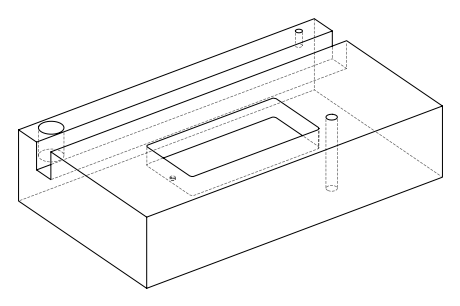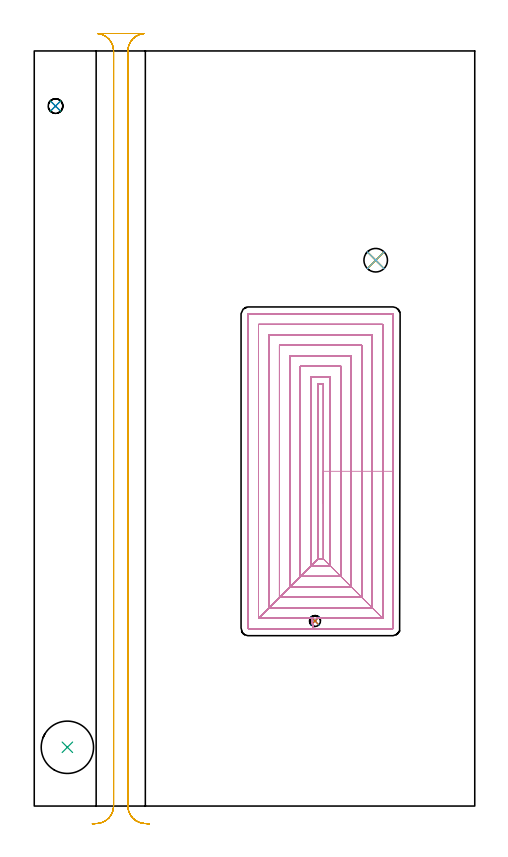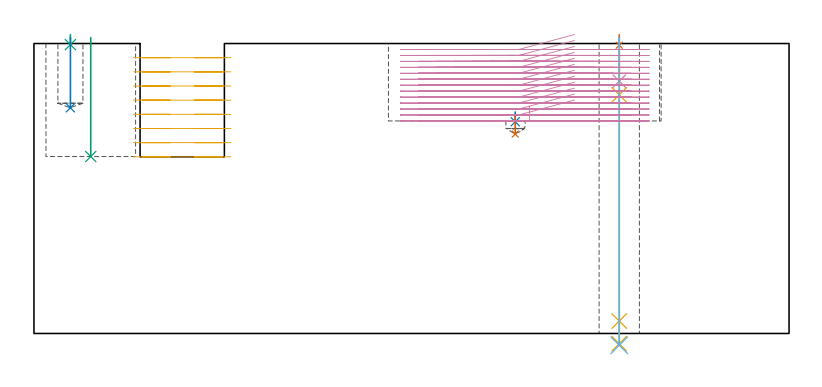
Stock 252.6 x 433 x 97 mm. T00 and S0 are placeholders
(PLAN: 11 operations, 8 tool changes, 95.5 min)
(1 SPOT_DRILL | STEP1HOLE | NXT0321_9005460120000 | 0.03 min | 2 mm3)
(2 SPOT_DRILL_1 | STEP1POCKET | NXT0321_9005460120000 | 0.03 min | 2793 mm3)
(3 SPOT_DRILL_2 | STEP1POCKET_1 | NXT0321_9005460120000 | 0.03 min | 1 mm3)
(4 DRILL_BLIND_HOLE_INTO_CENTER | STEP1HOLE | NXT0301_055 | 0.06 min | 635 mm3)
(5 GUN_DRILL_THROUGH_HOLE | STEP1HOLE | UGT0307_005 | 0.48 min | 4588 mm3)
(6 DRILL_TO_ENLARGE_THROUGH_HOLE | STEP1HOLE | NXT0301_102 | 0.41 min | 8615 mm3)
(7 DRILL_BLIND_HOLE_INTO_CENTER_1 | STEP1POCKET | UGT0301_185 | 0.03 min | 111 mm3)
(8 DRILL_BLIND_HOLE_INTO_CENTER_2 | STEP1POCKET_1 | NXT0301_055 | 0.1 min | 1125 mm3)
(9 INDEXABLE_INSERT_DRILL_BLIND_HOLE_FROM_SOLID | STEP1POCKET_2 | UGT0302_009 | 0.16 min | 26694 mm3)
(10 MILL_RECTANGULAR_POCKET | POCKET_RECTANGULAR_STRAIGHT | NXT0201_009 | Follow Part, ap 2, ae 75% | 78.71 min | 442108 mm3)
(11 MILL_RECTANGULAR_SLOT | SLOT_RECTANGULAR | UGT0201_094 | Follow Part, ap 5, ae 75% | 15.46 min | 462794 mm3)
(TOOL NXT0321_9005460120000 | NC Spot Drill, 142deg, 12mm, Carbide, Uncoated | D12 PA142 FL30 Z2)
(TOOL NXT0301_055 | Carbide Drill 8.4mm [860.1-0840-042A1-MM 2214] | D8.4 PA140 FL61 Z2)
(TOOL UGT0307_005 | Gun Drill 8.3 mm | D8.3 PA130 FL24 Z1)
(TOOL NXT0301_102 | Carbide Drill 13.5mm [860.1-1350-108A1-MM 2214] | D13.5 PA140 FL123 Z2)
(TOOL UGT0301_185 | Twist Drill 6.3 mm | D6.3 PA118 FL61 Z2)
(TOOL UGT0302_009 | Indexable Insert Drill 30mm | D30 PA180 FL50 Z2)
(TOOL NXT0201_009 | ENDMILL 8mm [2P460-0800-NA 1630] | D8 FL26 Z6)
(TOOL UGT0201_094 | End mill 20 mm | D20 FL38 Z4)
(OP 1 SPOT_DRILL)
G17 G21 G94 G90
T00 M6
G54
G17 G0 G90 X195.8 Y313. S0 M3
G43 Z107. H0
G94 G81 G98 Z96.419 F250. R100.
G80
M5
M2
(OP 2 SPOT_DRILL_1)
G17 G21 G94 G90
T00 M6
G54
G17 G0 G90 X161. Y106.1 S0 M3
G43 Z107. H0
G94 G81 G98 Z70.829 F250. R74.1
G80
M5
M2
(OP 3 SPOT_DRILL_2)
G17 G21 G94 G90
T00 M6
G54
G17 G0 G90 X12.2 Y401.4 S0 M3
G43 Z107. H0
G94 G81 G98 Z96.638 F250. R100.
G80
M5
M2
(OP 4 DRILL_BLIND_HOLE_INTO_CENTER)
G17 G21 G94 G90
T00 M6
G54
G17 G0 G90 X195.8 Y313. S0 M3
G43 Z107. H1
G94 G81 G98 Z84.4 F250. R99.
G80
M5
M2
(OP 5 GUN_DRILL_THROUGH_HOLE)
G17 G21 G94 G90
T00 M6
G54
G17 G0 G90 X195.8 Y313. M8
G43 Z107. H0
Z94.517
S716 M3
G94 G1 Z79.825 F125. M26
G4 X.084
Z4.15 F250.
G4 X.084
Z-3.435 F125.
G4 X.084
M5
M9
G0 Z94.517
Z107.
M2
(OP 6 DRILL_TO_ENLARGE_THROUGH_HOLE)
G17 G21 G94 G90
T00 M6
G54
G17 G0 G90 X195.8 Y313. S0 M3
G43 Z107. H1
G94 G73 G98 Z-3.957 F250. Q12.62 R99.
G80
M5
M2
(OP 7 DRILL_BLIND_HOLE_INTO_CENTER_1)
G17 G21 G94 G90
T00 M6
G54
G17 G0 G90 X161. Y106.1 S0 M3
G43 Z107. H0
G94 G81 G98 Z66.7 F250. R73.1
G80
M5
M2
(OP 8 DRILL_BLIND_HOLE_INTO_CENTER_2)
G17 G21 G94 G90
T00 M6
G54
G17 G0 G90 X12.2 Y401.4 S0 M3
G43 Z107. H1
G94 G81 G98 Z75.5 F250. R99.
G80
M5
M2
(OP 9 INDEXABLE_INSERT_DRILL_BLIND_HOLE_FROM_SOLID)
G17 G21 G94 G90
T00 M6
G54
G17 G0 G90 X19. Y33.7 S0 M3
G43 Z107. H0
G94 G81 G98 Z59.2 F250. R99.
G80
M5
M2
(OP 10 MILL_RECTANGULAR_POCKET)
G17 G21 G94 G90
T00 M6
G54
G17 G0 G90 X180.818 Y107.7 S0 M3
G43 Z107. H1
Z100.
G94 G1 X162.187 Z95.008 F250.
X199.8 F500.
X165.8 Y141.7
Y242.2
X162.6
Y141.7
X165.8
X169.8 Y137.7
Y246.2
X158.6
Y137.7
X169.8
X175.8 Y131.7
Y252.2
X152.6
Y131.7
X175.8
X181.8 Y125.7
Y258.2
X146.6
Y125.7
X181.8
X187.8 Y119.7
Y264.2
X140.6
Y119.7
X187.8
X193.8 Y113.7
Y270.2
X134.6
Y113.7
X193.8
X199.8 Y107.7
Y276.2
X128.6
Y107.7
X159.821
X159.76 Y107.654
X159.434 Y107.326
X159.266 Y107.074
G3 X159.226 Y105.204 R2.057
X159.457 Y104.834 R2.057
G1 X159.787 Y104.514
X159.821 Y104.492
Y101.7
X205.6
G3 X205.8 Y101.9 R0.2
G1 Y282.
G3 X205.6 Y282.2 R0.2
G1 X122.8
G3 X122.6 Y282. R0.2
G1 Y101.9
G3 X122.8 Y101.7 R0.2
G1 X159.821
X160.821
G0 X180.818 Y107.7 Z98.008
G1 X162.187 Z93.015 F250.
X199.8 F500.
Y276.2
X128.6
Y107.7
X162.6 Y141.7
X165.8
Y242.2
X162.6
Y141.7
X158.6 Y137.7
X169.8
Y246.2
X158.6
Y137.7
X152.6 Y131.7
X175.8
Y252.2
X152.6
Y131.7
X146.6 Y125.7
X181.8
Y258.2
X146.6
Y125.7
X140.6 Y119.7
X187.8
Y264.2
X140.6
Y119.7
X134.6 Y113.7
X193.8
Y270.2
X134.6
Y113.7
X128.6 Y107.7
X159.821
X159.76 Y107.654
X159.434 Y107.326
X159.266 Y107.074
G3 X159.457 Y104.834 R2.057
G1 X159.787 Y104.514
X159.821 Y104.492
Y101.7
X205.6
G3 X205.8 Y101.9 R0.2
G1 Y282.
G3 X205.6 Y282.2 R0.2
G1 X122.8
G3 X122.6 Y282. R0.2
G1 Y101.9
G3 X122.8 Y101.7 R0.2
G1 X159.821
X160.821
G0 X180.818 Y107.7 Z96.015
G1 X162.187 Z91.023 F250.
X199.8 F500.
Y276.2
X128.6
Y107.7
X162.6 Y141.7
X165.8
Y242.2
X162.6
Y141.7
X158.6 Y137.7
X169.8
Y246.2
X158.6
Y137.7
X152.6 Y131.7
X175.8
Y252.2
X152.6
Y131.7
X146.6 Y125.7
X181.8
Y258.2
X146.6
Y125.7
X140.6 Y119.7
X187.8
Y264.2
X140.6
Y119.7
X134.6 Y113.7
X193.8
Y270.2
X134.6
Y113.7
X128.6 Y107.7
X159.821
X159.76 Y107.654
X159.434 Y107.326
X159.266 Y107.074
G3 X159.457 Y104.834 R2.057
G1 X159.787 Y104.514
X159.821 Y104.492
Y101.7
X205.6
G3 X205.8 Y101.9 R0.2
G1 Y282.
G3 X205.6 Y282.2 R0.2
G1 X122.8
G3 X122.6 Y282. R0.2
G1 Y101.9
G3 X122.8 Y101.7 R0.2
G1 X159.821
X160.821
G0 X180.818 Y107.7 Z94.023
G1 X162.187 Z89.031 F250.
X199.8 F500.
Y276.2
X128.6
Y107.7
X162.6 Y141.7
X165.8
Y242.2
X162.6
Y141.7
X158.6 Y137.7
X169.8
Y246.2
X158.6
Y137.7
X152.6 Y131.7
X175.8
Y252.2
X152.6
Y131.7
X146.6 Y125.7
X181.8
Y258.2
X146.6
Y125.7
X140.6 Y119.7
X187.8
Y264.2
X140.6
Y119.7
X134.6 Y113.7
X193.8
Y270.2
X134.6
Y113.7
X128.6 Y107.7
X159.821
X159.76 Y107.654
X159.434 Y107.326
X159.266 Y107.074
G3 X159.457 Y104.834 R2.057
G1 X159.787 Y104.514
X159.821 Y104.492
Y101.7
X205.6
G3 X205.8 Y101.9 R0.2
G1 Y282.
G3 X205.6 Y282.2 R0.2
G1 X122.8
G3 X122.6 Y282. R0.2
G1 Y101.9
G3 X122.8 Y101.7 R0.2
G1 X159.821
X160.821
G0 X180.818 Y107.7 Z92.031
G1 X162.187 Z87.038 F250.
X199.8 F500.
Y276.2
X128.6
Y107.7
X162.6 Y141.7
X165.8
Y242.2
X162.6
Y141.7
X158.6 Y137.7
X169.8
Y246.2
X158.6
Y137.7
X152.6 Y131.7
X175.8
Y252.2
X152.6
Y131.7
X146.6 Y125.7
X181.8
Y258.2
X146.6
Y125.7
X140.6 Y119.7
X187.8
Y264.2
X140.6
Y119.7
X134.6 Y113.7
X193.8
Y270.2
X134.6
Y113.7
X128.6 Y107.7
X159.821
X159.76 Y107.654
X159.434 Y107.326
X159.266 Y107.074
G3 X159.457 Y104.834 R2.057
G1 X159.787 Y104.514
X159.821 Y104.492
Y101.7
X205.6
G3 X205.8 Y101.9 R0.2
G1 Y282.
G3 X205.6 Y282.2 R0.2
G1 X122.8
G3 X122.6 Y282. R0.2
G1 Y101.9
G3 X122.8 Y101.7 R0.2
G1 X159.821
X160.821
G0 X180.818 Y107.7 Z90.038
G1 X162.187 Z85.046 F250.
X199.8 F500.
Y276.2
X128.6
Y107.7
X162.6 Y141.7
X165.8
Y242.2
X162.6
Y141.7
X158.6 Y137.7
X169.8
Y246.2
X158.6
Y137.7
X152.6 Y131.7
X175.8
Y252.2
X152.6
Y131.7
X146.6 Y125.7
X181.8
Y258.2
X146.6
Y125.7
X140.6 Y119.7
X187.8
Y264.2
X140.6
Y119.7
X134.6 Y113.7
X193.8
Y270.2
X134.6
Y113.7
X128.6 Y107.7
X159.821
X159.76 Y107.654
X159.434 Y107.326
X159.266 Y107.074
X159.177 Y106.887
G3 X159.205 Y105.25 R2.057
X159.457 Y104.834 R2.071
G1 X159.787 Y104.514
X159.821 Y104.492
Y101.7
X205.6
G3 X205.8 Y101.9 R0.2
G1 Y282.
G3 X205.6 Y282.2 R0.2
G1 X122.8
G3 X122.6 Y282. R0.2
G1 Y101.9
G3 X122.8 Y101.7 R0.2
G1 X159.821
X160.821
G0 X180.818 Y107.7 Z88.046
G1 X162.187 Z83.054 F250.
X199.8 F500.
Y276.2
X128.6
Y107.7
X162.6 Y141.7
X165.8
Y242.2
X162.6
Y141.7
X158.6 Y137.7
X169.8
Y246.2
X158.6
Y137.7
X152.6 Y131.7
X175.8
Y252.2
X152.6
Y131.7
X146.6 Y125.7
X181.8
Y258.2
X146.6
Y125.7
X140.6 Y119.7
X187.8
Y264.2
X140.6
Y119.7
X134.6 Y113.7
X193.8
Y270.2
X134.6
Y113.7
X128.6 Y107.7
X159.821
X159.76 Y107.654
X159.434 Y107.326
X159.266 Y107.074
X159.176 Y106.885
G3 X159.152 Y105.377 R2.055
X159.385 Y104.932 R2.071
G1 X159.455 Y104.836
X159.783 Y104.517
X159.821 Y104.492
Y101.7
X205.6
G3 X205.8 Y101.9 R0.2
G1 Y282.
G3 X205.6 Y282.2 R0.2
G1 X122.8
G3 X122.6 Y282. R0.2
G1 Y101.9
G3 X122.8 Y101.7 R0.2
G1 X159.821
X160.821
G0 X180.818 Y107.7 Z86.054
G1 X162.187 Z81.062 F250.
X199.8 F500.
Y276.2
X128.6
Y107.7
X162.6 Y141.7
X165.8
Y242.2
X162.6
Y141.7
X158.6 Y137.7
X169.8
Y246.2
X158.6
Y137.7
X152.6 Y131.7
X175.8
Y252.2
X152.6
Y131.7
X146.6 Y125.7
X181.8
Y258.2
X146.6
Y125.7
X140.6 Y119.7
X187.8
Y264.2
X140.6
Y119.7
X134.6 Y113.7
X193.8
Y270.2
X134.6
Y113.7
X128.6 Y107.7
X159.821
X159.76 Y107.654
X159.434 Y107.326
X159.266 Y107.074
G3 X159.306 Y105.055 R2.057
X159.455 Y104.836 R2.055
G1 X159.783 Y104.517
X159.821 Y104.492
Y101.7
X205.6
G3 X205.8 Y101.9 R0.2
G1 Y282.
G3 X205.6 Y282.2 R0.2
G1 X122.8
G3 X122.6 Y282. R0.2
G1 Y101.9
G3 X122.8 Y101.7 R0.2
G1 X159.821
X160.821
G0 X180.818 Y107.7 Z84.062
G1 X162.187 Z79.069 F250.
X199.8 F500.
Y276.2
X128.6
Y107.7
X162.6 Y141.7
X165.8
Y242.2
X162.6
Y141.7
X158.6 Y137.7
X169.8
Y246.2
X158.6
Y137.7
X152.6 Y131.7
X175.8
Y252.2
X152.6
Y131.7
X146.6 Y125.7
X181.8
Y258.2
X146.6
Y125.7
X140.6 Y119.7
X187.8
Y264.2
X140.6
Y119.7
X134.6 Y113.7
X193.8
Y270.2
X134.6
Y113.7
X128.6 Y107.7
X159.821
X159.76 Y107.654
X159.434 Y107.326
X159.266 Y107.074
G3 X159.457 Y104.834 R2.057
G1 X159.787 Y104.514
X159.821 Y104.492
Y101.7
X205.6
G3 X205.8 Y101.9 R0.2
G1 Y282.
G3 X205.6 Y282.2 R0.2
G1 X122.8
G3 X122.6 Y282. R0.2
G1 Y101.9
G3 X122.8 Y101.7 R0.2
G1 X159.821
X160.821
G0 X180.818 Y107.7 Z82.069
G1 X162.187 Z77.077 F250.
X199.8 F500.
Y276.2
X128.6
Y107.7
X162.6 Y141.7
X165.8
Y242.2
X162.6
Y141.7
X158.6 Y137.7
X169.8
Y246.2
X158.6
Y137.7
X152.6 Y131.7
X175.8
Y252.2
X152.6
Y131.7
X146.6 Y125.7
X181.8
Y258.2
X146.6
Y125.7
X140.6 Y119.7
X187.8
Y264.2
X140.6
Y119.7
X134.6 Y113.7
X193.8
Y270.2
X134.6
Y113.7
X128.6 Y107.7
X159.821
X159.76 Y107.654
X159.434 Y107.326
X159.266 Y107.074
G3 X159.457 Y104.834 R2.057
G1 X159.787 Y104.514
X159.821 Y104.492
Y101.7
X205.6
G3 X205.8 Y101.9 R0.2
G1 Y282.
G3 X205.6 Y282.2 R0.2
G1 X122.8
G3 X122.6 Y282. R0.2
G1 Y101.9
G3 X122.8 Y101.7 R0.2
G1 X159.821
X160.821
G0 X180.818 Y107.7 Z80.077
G1 X162.187 Z75.085 F250.
X199.8 F500.
Y276.2
X128.6
Y107.7
X162.6 Y141.7
X165.8
Y242.2
X162.6
Y141.7
X158.6 Y137.7
X169.8
Y246.2
X158.6
Y137.7
X152.6 Y131.7
X175.8
Y252.2
X152.6
Y131.7
X146.6 Y125.7
X181.8
Y258.2
X146.6
Y125.7
X140.6 Y119.7
X187.8
Y264.2
X140.6
Y119.7
X134.6 Y113.7
X193.8
Y270.2
X134.6
Y113.7
X128.6 Y107.7
X159.821
X159.76 Y107.654
X159.434 Y107.326
X159.266 Y107.074
G3 X159.457 Y104.834 R2.057
G1 X159.787 Y104.514
X159.821 Y104.492
Y101.7
X205.6
G3 X205.8 Y101.9 R0.2
G1 Y282.
G3 X205.6 Y282.2 R0.2
G1 X122.8
G3 X122.6 Y282. R0.2
G1 Y101.9
G3 X122.8 Y101.7 R0.2
G1 X159.821
X160.821
G0 X180.818 Y107.7 Z78.085
G1 X162.187 Z73.092 F250.
X199.8 F500.
Y276.2
X128.6
Y107.7
X162.6 Y141.7
X165.8
Y242.2
X162.6
Y141.7
X158.6 Y137.7
X169.8
Y246.2
X158.6
Y137.7
X152.6 Y131.7
X175.8
Y252.2
X152.6
Y131.7
X146.6 Y125.7
X181.8
Y258.2
X146.6
Y125.7
X140.6 Y119.7
X187.8
Y264.2
X140.6
Y119.7
X134.6 Y113.7
X193.8
Y270.2
X134.6
Y113.7
X128.6 Y107.7
X159.821
X159.76 Y107.654
X159.434 Y107.326
X159.266 Y107.074
G3 X159.318 Y105.035 R2.057
X159.457 Y104.834 R2.057
G1 X159.787 Y104.514
X159.821 Y104.492
Y101.7
X205.6
G3 X205.8 Y101.9 R0.2
G1 Y282.
G3 X205.6 Y282.2 R0.2
G1 X122.8
G3 X122.6 Y282. R0.2
G1 Y101.9
G3 X122.8 Y101.7 R0.2
G1 X159.821
X160.821
G0 X165.8 Y173.318 Z76.092
G1 Y191.95 Z71.1 F250.
Y242.2 F500.
X162.6
Y141.7
X165.8
Y191.95
X169.8
Y246.2
X158.6
Y137.7
X169.8
Y191.95
X175.8
Y252.2
X152.6
Y131.7
X175.8
Y191.95
X181.8
Y258.2
X146.6
Y125.7
X181.8
Y191.95
X187.8
Y264.2
X140.6
Y119.7
X187.8
Y191.95
X193.8
Y270.2
X134.6
Y113.7
X193.8
Y191.95
X199.8
Y276.2
X128.6
Y107.7
X199.8
Y191.95
X205.8
Y282.
G3 X205.6 Y282.2 R0.2
G1 X122.8
G3 X122.6 Y282. R0.2
G1 Y101.9
G3 X122.8 Y101.7 R0.2
G1 X205.6
G3 X205.8 Y101.9 R0.2
G1 Y191.95
Y192.95
G0 Z107.
M5
M2
(OP 11 MILL_RECTANGULAR_SLOT)
G17 G21 G94 G90
T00 M6
G54
G17 G0 G90 X65.917 Y-10.202 S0 M3
G43 Z107. H0
Z92.262
G94 G1 X62.926 Y-9.97 F250.
G2 X53.7 Y0. R10. F500.
G1 Y433.
G2 X62.926 Y442.97 R10.
G1 Y443.
X36.274
Y442.97
G2 X45.5 Y433. R10.
G1 Y0.
G2 X36.274 Y-9.97 R10.
G1 X33.283 Y-10.202 F250.
G0 X65.917 Z87.525
G1 X62.926 Y-9.97
G2 X53.7 Y0. R10. F500.
G1 Y433.
G2 X62.926 Y442.97 R10.
G1 Y443.
X36.274
Y442.97
G2 X45.5 Y433. R10.
G1 Y0.
G2 X36.274 Y-9.97 R10.
G1 X33.283 Y-10.202 F250.
G0 X65.917 Z82.787
G1 X62.926 Y-9.97
G2 X53.7 Y0. R10. F500.
G1 Y433.
G2 X62.926 Y442.97 R10.
G1 Y443.
X36.274
Y442.97
G2 X45.5 Y433. R10.
G1 Y0.
G2 X36.274 Y-9.97 R10.
G1 X33.283 Y-10.202 F250.
G0 X65.917 Z78.05
G1 X62.926 Y-9.97
G2 X53.7 Y0. R10. F500.
G1 Y433.
G2 X62.926 Y442.97 R10.
G1 Y443.
X36.274
Y442.97
G2 X45.5 Y433. R10.
G1 Y0.
G2 X36.274 Y-9.97 R10.
G1 X33.283 Y-10.202 F250.
G0 X65.917 Z73.312
G1 X62.926 Y-9.97
G2 X53.7 Y0. R10. F500.
G1 Y433.
G2 X62.926 Y442.97 R10.
G1 Y443.
X36.274
Y442.97
G2 X45.5 Y433. R10.
G1 Y0.
G2 X36.274 Y-9.97 R10.
G1 X33.283 Y-10.202 F250.
G0 X65.917 Z68.575
G1 X62.926 Y-9.97
G2 X53.7 Y0. R10. F500.
G1 Y433.
G2 X62.926 Y442.97 R10.
G1 Y443.
X36.274
Y442.97
G2 X45.5 Y433. R10.
G1 Y0.
G2 X36.274 Y-9.97 R10.
G1 X33.283 Y-10.202 F250.
G0 X65.917 Z63.837
G1 X62.926 Y-9.97
G2 X53.7 Y0. R10. F500.
G1 Y433.
G2 X62.926 Y442.97 R10.
G1 Y443.
X36.274
Y442.97
G2 X45.5 Y433. R10.
G1 Y0.
G2 X36.274 Y-9.97 R10.
G1 X33.283 Y-10.202 F250.
G0 X65.917 Z59.1
G1 X62.926 Y-9.97
G2 X53.7 Y0. R10. F500.
G1 Y433.
G2 X62.926 Y442.97 R10.
G1 Y443.
X36.274
Y442.97
G2 X45.5 Y433. R10.
G1 Y0.
G2 X36.274 Y-9.97 R10.
G1 X33.283 Y-10.202 F250.
G0 Z107.
M5
M2
